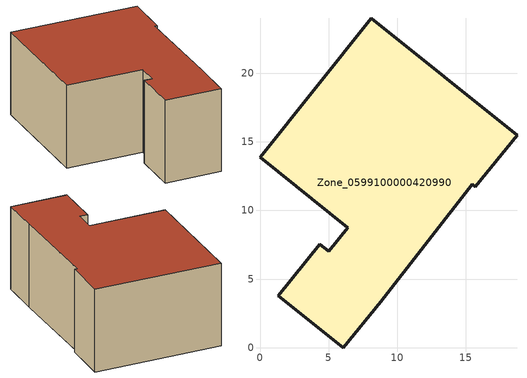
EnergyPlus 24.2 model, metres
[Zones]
Zone_0599100000420990
 floor ground (C_G): 8.79,3.34 6.07,0 1.34,3.77 4.37,7.55 5.02,7.03 6.41,8.74 0,13.87 8.1,24 18.73,15.48 15.68,11.75 15.47,11.91 z0
 wall outside (C_F): 8.1,24 0,13.87 6.41,8.74 5.02,7.03 4.37,7.55 1.34,3.77 6.07,0 8.79,3.34 15.47,11.91 15.68,11.75 18.73,15.48 8.1,24 z0:9.06
 roof outside (C_R): 8.79,3.34 15.47,11.91 15.68,11.75 18.73,15.48 8.1,24 0,13.87 6.41,8.74 5.02,7.03 4.37,7.55 1.34,3.77 6.07,0 z9.06
[BUILDING]
Pand.0599100000420990: North Axis=0; Terrain=City; Loads Convergence Tolerance Value=0.04; Temperature Convergence Tolerance Value=0.4; Solar Distribution=FullExterior; Maximum Number of Warmup Days=25; Minimum Number of Warmup Days=1
[Site:Location]
Rotterdam.The.Hague.AP_ZH_NLD Design_Conditions: Latitude=51.96; Longitude=4.45; Time Zone=1; Elevation=-4.5
[SITE:GROUNDTEMPERATURE:BUILDINGSURFACE]
18, 18, 18, 18, 18, 18, 18, 18, 18, 18, 18, 18
[MATERIAL] Thermal Absorptance=0.9; Solar Absorptance=0.7; Visible Absorptance=0.7
Name | Roughness | Thickness | Conductivity | Density | Specific Heat
G.D.1992-2005 | MediumSmooth | 0.15 | 0.06 | 540 | 1210
F.D.1992-2005 | Rough | 0.3 | 0.12 | 1920 | 840
R.D.1992-2005 | MediumRough | 0.2 | 0.08 | 1500 | 1000
[CONSTRUCTION]
C_G: G.D.1992-2005
C_F: F.D.1992-2005
C_R: R.D.1992-2005
[ZONE]
Zone_0599100000420990: Type=1; Multiplier=1; Ceiling Height=Autocalculate; Volume=Autocalculate; Floor Area=autocalculate; Part of Total Floor Area=Yes
[ZONEINFILTRATION:DESIGNFLOWRATE]
Infil_Zone_0599100000420990: Zone or ZoneList or Space or SpaceList=Zone_0599100000420990; Schedule=AlwaysOn; Design Flow Rate Calculation Method=Flow/Area; Flow Rate per Floor Area=0.0021; Constant Term Coefficient=1; Temperature Term Coefficient=0; Velocity Term Coefficient=0; Velocity Squared Term Coefficient=0
[HVACTEMPLATE:ZONE:IDEALLOADSAIRSYSTEM]
Zone_0599100000420990: Maximum Heating Supply Air Temperature=50; Minimum Cooling Supply Air Temperature=13; Maximum Heating Supply Air Humidity Ratio=0.0156; Minimum Cooling Supply Air Humidity Ratio=0.0077; Heating Limit=NoLimit; Cooling Limit=NoLimit; Dehumidification Control Type=ConstantSensibleHeatRatio; Cooling Sensible Heat Ratio=0.7; Dehumidification Setpoint=60; Humidification Control Type=None; Humidification Setpoint=30; Outdoor Air Method=None; Outdoor Air Flow Rate per Person=0.00944; Outdoor Air Flow Rate per Zone Floor Area=0; Outdoor Air Flow Rate per Zone=0; Demand Controlled Ventilation Type=None; Outdoor Air Economizer Type=NoEconomizer; Heat Recovery Type=None; Sensible Heat Recovery Effectiveness=0.7; Latent Heat Recovery Effectiveness=0.65
[ZONECONTROL:THERMOSTAT]
ThermostatControl_Zone_0599100000420990: Zone or ZoneList=Zone_0599100000420990; Control Type Schedule=DualSetpointControlType; Control 1=Thermostat_Zone_0599100000420990; Temperature Difference Between Cutout And Setpoint=0
[THERMOSTATSETPOINT:DUALSETPOINT]
Thermostat_Zone_0599100000420990: Heating Setpoint Temperature Schedule=HeatingSetpoint_Zone_0599100000420990; Cooling Setpoint Temperature Schedule=CoolingSetpoint_Zone_0599100000420990
[SCHEDULE:COMPACT]
HeatingSetpoint_Zone_0599100000420990: Through: 12/31, For: AllDays, Until: 24:00, 21
CoolingSetpoint_Zone_0599100000420990: Through: 12/31, For: AllDays, Until: 24:00, 24
DualSetpointControlType: Through: 12/31, For: AllDays, Until: 24:00, 4
AlwaysOn: Through: 12/31, For: AllDays, Until: 24:00, 1
